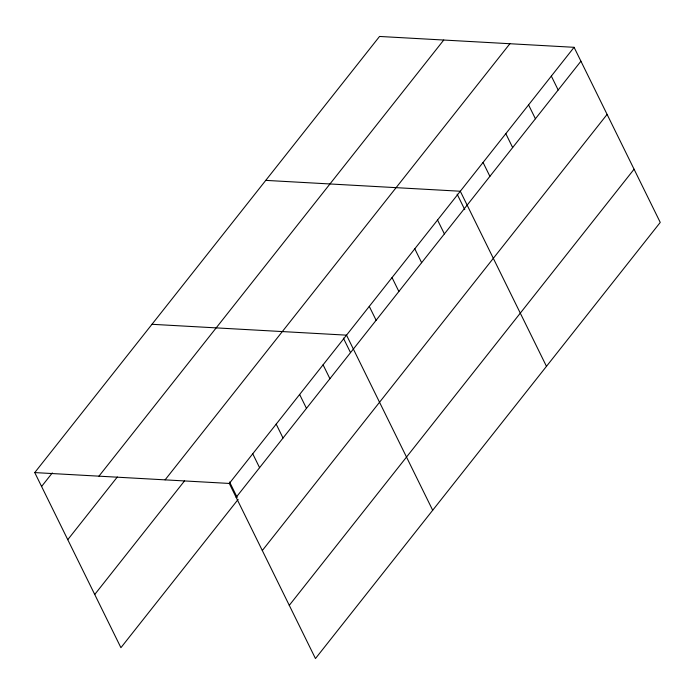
<?xml version="1.0" encoding="UTF-8"?>
<svg xmlns="http://www.w3.org/2000/svg" width="695" height="695" viewBox="0 0 695 695"><rect width="100%" height="100%" fill="white"/><g stroke="black" fill="none" stroke-linecap="round" stroke-linejoin="round"><path stroke-width="1.04" d="M34.75 472.583L379.54 36.453L574.087 47.312L660.25 222.417L315.461 658.547L229.298 483.442L34.75 472.583L120.913 647.688L238.142 499.401M41.587 486.474L52.307 472.921M98.951 476.162L443.74 40.041M67.763 539.676L117.333 476.97M165.097 479.854L509.887 43.733M94.737 594.486L184.496 480.94M229.298 483.442L574.087 47.312M236.135 497.333L580.924 61.212M262.31 550.536L607.1 114.406M289.276 605.345L634.075 169.215M265.759 180.379L460.307 191.238L546.47 366.343M151.979 324.296L346.527 335.155L432.69 510.26M551.335 76.102L558.172 89.994M528.574 104.884L535.411 118.776M505.821 133.666L512.658 147.566M483.06 162.448L489.897 176.348M457.136 194.148L464.755 209.629M437.546 220.02L444.392 233.911M414.793 248.801L421.63 262.701M392.041 277.592L398.878 291.483M369.28 306.373L376.117 320.265M343.356 338.074L350.497 352.582M323.079 364.814L329.916 378.706M299.632 394.473L306.469 408.365M276.184 424.124L283.021 438.024M252.745 453.783L259.583 467.683M229.576 481.991L237.186 497.472"/></g></svg>
